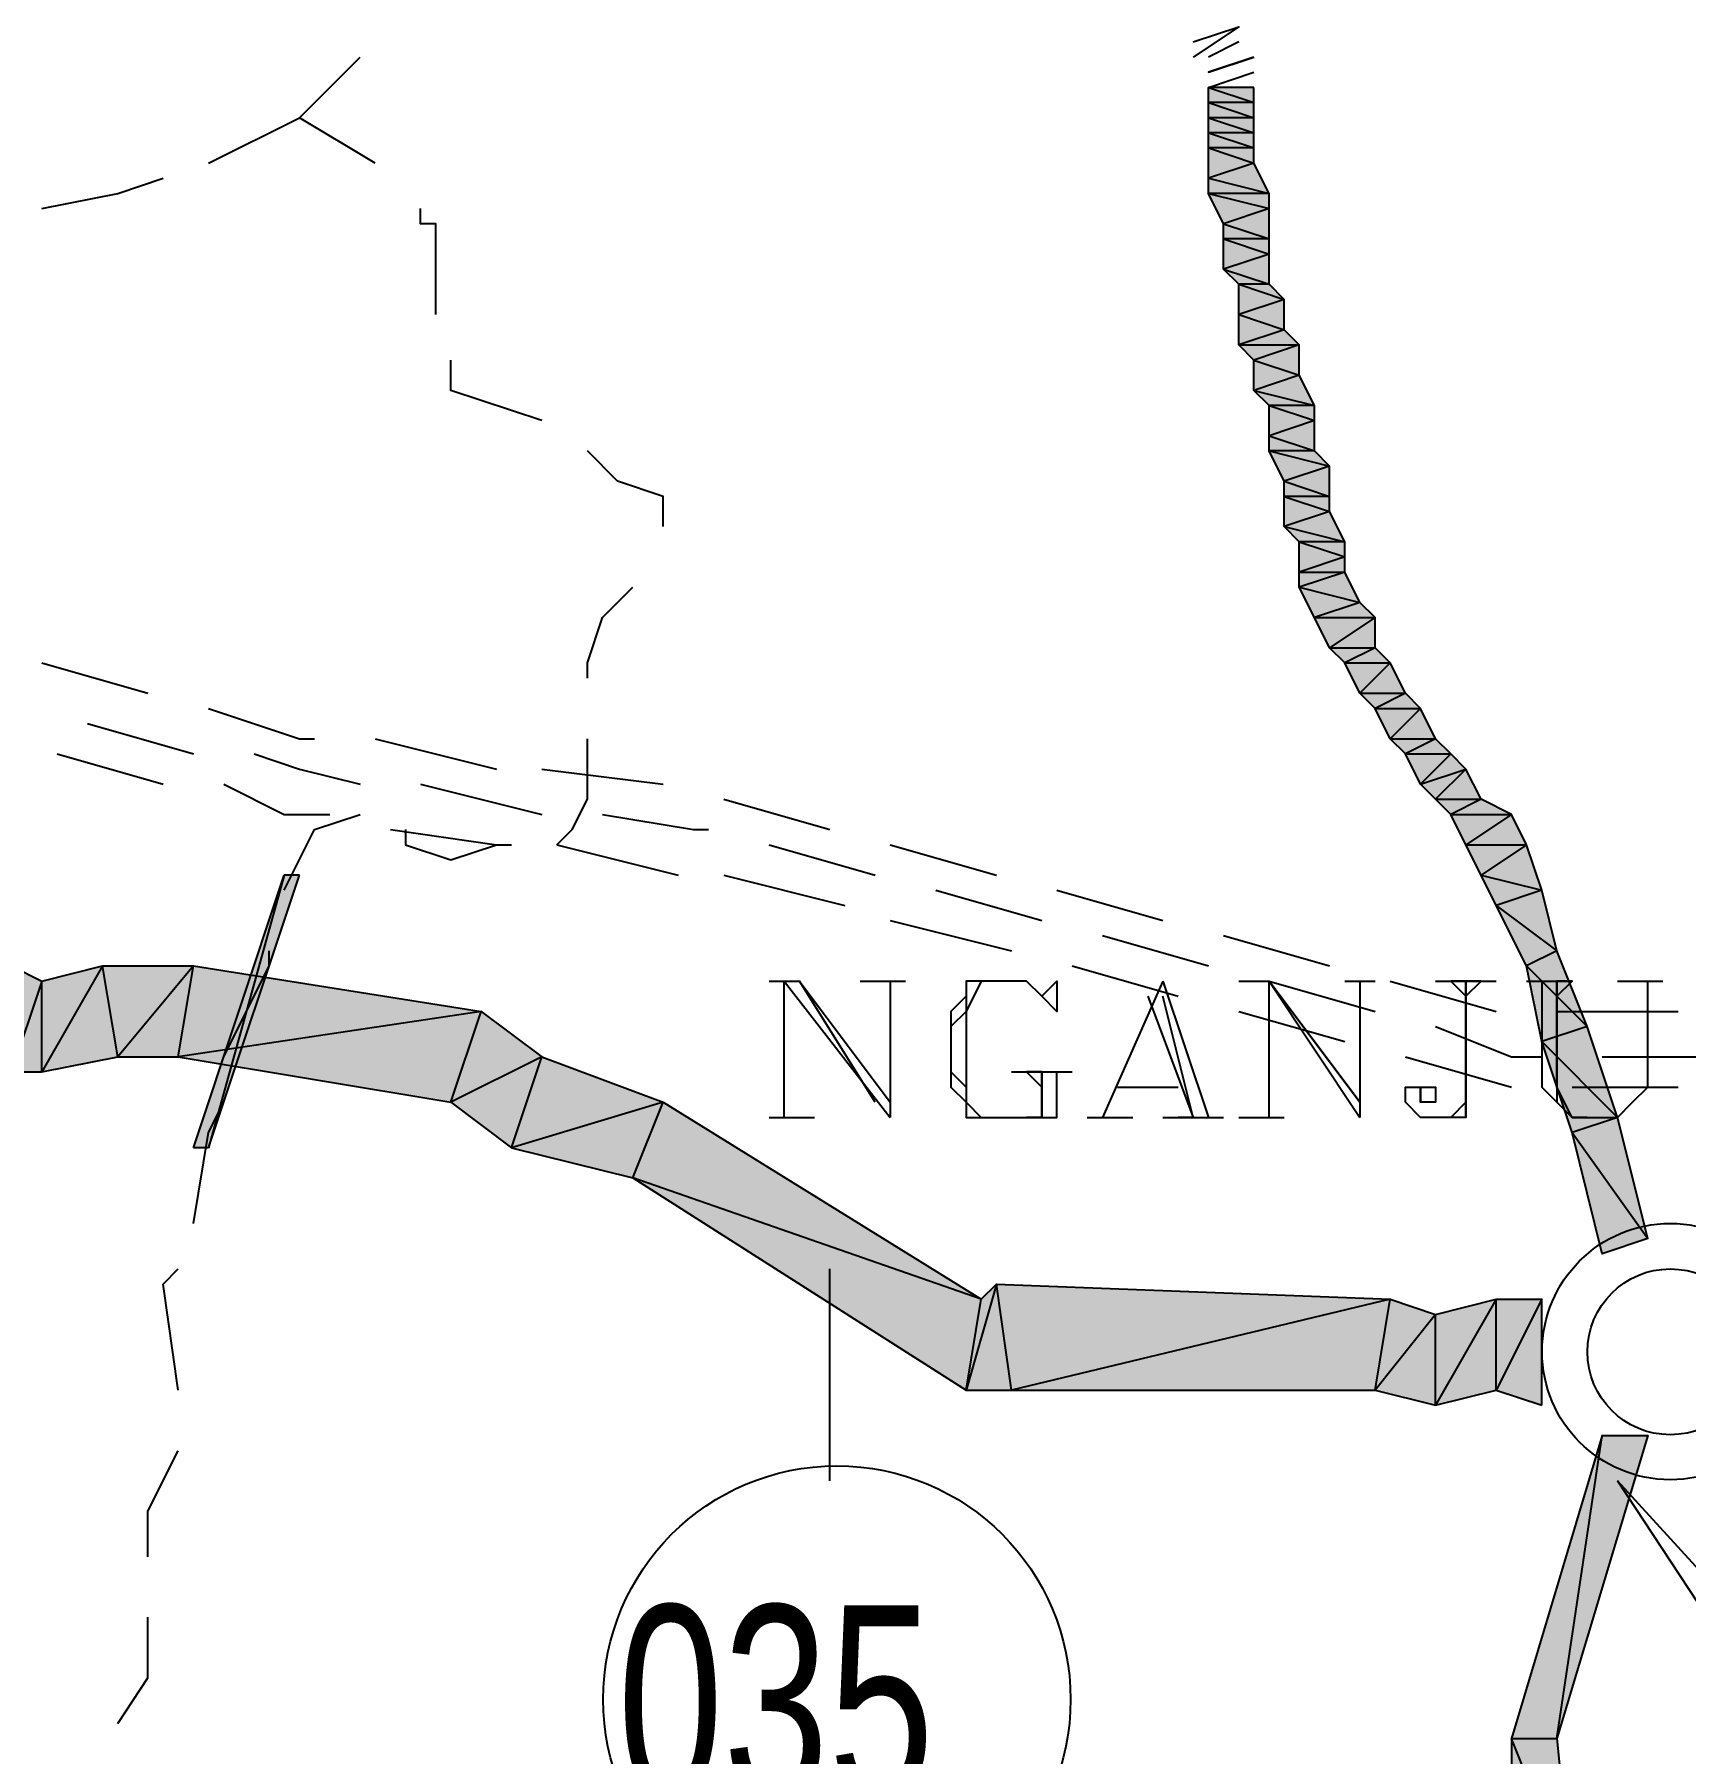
# Model space of a CAD drawing. Header units: millimetres. Extents: x 658 to 813, y 806 to 883.
# Drawn here: x 784.938 to 785.2694, y 863.9224 to 864.2675 of the extents above; entities that cross this region are included whole.
import ezdxf

# ---------------------------------------------------------------- set-up
doc = ezdxf.new("R2010")
doc.units = ezdxf.units.MM
doc.header["$LTSCALE"] = 0.1
doc.linetypes.add('atContinuous2', pattern=[0])
for name, color, linetype in [('BATKAB', 7, 'Continuous'), ('FRAME 11', 7, 'Continuous'), ('JL-ARTERI', 7, 'Continuous'), ('KLEKTOR2', 7, 'Continuous'), ('LINK NAS BARU', 7, 'Continuous'), ('RENC-JL-TOL', 7, 'Continuous'), ('SYMBOL', 7, 'Continuous'), ('TEXT', 8, 'Continuous'), ('zat_Mask_solid', 7, 'Continuous')]:
    doc.layers.add(name, color=color, linetype=linetype)
doc.styles.add('Style2', font='arial.ttf', dxfattribs={"height": 0.2})

msp = doc.modelspace()

# ---------------------------------------------------------------- hatches: boundary and pattern name
at = {"layer": 'JL-ARTERI'}
h = msp.add_hatch(color=7, dxfattribs=at)
h.paths.add_polyline_path([(784.93954, 864.05925), (784.93954, 864.07749), (784.93346, 864.05925)], flags=17)
h.paths.add_polyline_path([(784.93954, 864.07749), (784.93346, 864.05925), (784.93346, 864.08053)])
h = msp.add_hatch(color=7, dxfattribs=at)
h.paths.add_polyline_path([(784.95474, 864.06229), (784.9517, 864.08053), (784.93954, 864.05925)])
h.paths.add_polyline_path([(784.9517, 864.08053), (784.93954, 864.05925), (784.93954, 864.07749)], flags=17)
h = msp.add_hatch(color=7, dxfattribs=at)
h.paths.add_polyline_path([(784.9669, 864.06229), (784.96994, 864.08053), (784.95474, 864.06229)], flags=17)
h.paths.add_polyline_path([(784.96994, 864.08053), (784.95474, 864.06229), (784.9517, 864.08053)])
h = msp.add_hatch(color=7, dxfattribs=at)
h.paths.add_polyline_path([(785.13411, 863.9954), (785.13107, 864.01668), (785.12499, 863.9954)])
h.paths.add_polyline_path([(785.13107, 864.01668), (785.12499, 863.9954), (785.12803, 864.01364)], flags=17)
h = msp.add_hatch(color=7, dxfattribs=at)
h.paths.add_polyline_path([(785.20707, 863.9954), (785.21011, 864.01364), (785.13411, 863.9954)], flags=17)
h.paths.add_polyline_path([(785.21011, 864.01364), (785.13411, 863.9954), (785.13107, 864.01668)])
h = msp.add_hatch(color=7, dxfattribs=at)
h.paths.add_polyline_path([(785.23139, 863.9954), (785.23139, 864.01364), (785.21923, 863.99236)], flags=17)
h.paths.add_polyline_path([(785.23139, 864.01364), (785.21923, 863.99236), (785.21923, 864.0106)], flags=17)
h = msp.add_hatch(color=7, dxfattribs=at)
h.paths.add_polyline_path([(785.24051, 863.99236), (785.24051, 864.01364), (785.23139, 863.9954)])
h.paths.add_polyline_path([(785.24051, 864.01364), (785.23139, 863.9954), (785.23139, 864.01364)], flags=17)
at = {"layer": 'KLEKTOR2'}
h = msp.add_hatch(color=7, dxfattribs=at)
h.paths.add_polyline_path([(785.18275, 864.25685), (785.17363, 864.25685), (785.18275, 864.25381)], flags=17)
h.paths.add_polyline_path([(785.17363, 864.25685), (785.18275, 864.25381), (785.17363, 864.25381)], flags=17)
h = msp.add_hatch(color=7, dxfattribs=at)
h.paths.add_polyline_path([(785.18275, 864.25381), (785.17363, 864.25381), (785.18275, 864.25077)], flags=17)
h.paths.add_polyline_path([(785.17363, 864.25381), (785.18275, 864.25077), (785.17363, 864.25077)], flags=17)
h = msp.add_hatch(color=7, dxfattribs=at)
h.paths.add_polyline_path([(785.18275, 864.25077), (785.17363, 864.25077), (785.18275, 864.24773)], flags=17)
h.paths.add_polyline_path([(785.17363, 864.25077), (785.18275, 864.24773), (785.17363, 864.24773)], flags=17)
h = msp.add_hatch(color=7, dxfattribs=at)
h.paths.add_polyline_path([(785.18275, 864.24773), (785.17363, 864.24773), (785.18275, 864.24469)], flags=17)
h.paths.add_polyline_path([(785.17363, 864.24773), (785.18275, 864.24469), (785.17363, 864.24469)], flags=17)
h = msp.add_hatch(color=7, dxfattribs=at)
h.paths.add_polyline_path([(785.18275, 864.24469), (785.17363, 864.24469), (785.18275, 864.24165)], flags=17)
h.paths.add_polyline_path([(785.17363, 864.24469), (785.18275, 864.24165), (785.17363, 864.23861)])
h = msp.add_hatch(color=7, dxfattribs=at)
h.paths.add_polyline_path([(785.18275, 864.24165), (785.17363, 864.23861), (785.18579, 864.23557)])
h.paths.add_polyline_path([(785.17363, 864.23861), (785.18579, 864.23557), (785.17363, 864.23557)], flags=17)
h = msp.add_hatch(color=7, dxfattribs=at)
h.paths.add_polyline_path([(785.18579, 864.23557), (785.17363, 864.23557), (785.18579, 864.23253)], flags=17)
h.paths.add_polyline_path([(785.17363, 864.23557), (785.18579, 864.23253), (785.17667, 864.22949)])
h = msp.add_hatch(color=7, dxfattribs=at)
h.paths.add_polyline_path([(785.18579, 864.23253), (785.17667, 864.22949), (785.18579, 864.22645)])
h.paths.add_polyline_path([(785.17667, 864.22949), (785.18579, 864.22645), (785.17667, 864.22645)], flags=17)
h = msp.add_hatch(color=7, dxfattribs=at)
h.paths.add_polyline_path([(785.18579, 864.22645), (785.17667, 864.22645), (785.18579, 864.22341)], flags=17)
h.paths.add_polyline_path([(785.17667, 864.22645), (785.18579, 864.22341), (785.17667, 864.22037)])
h = msp.add_hatch(color=7, dxfattribs=at)
h.paths.add_polyline_path([(785.18579, 864.22341), (785.17667, 864.22037), (785.18579, 864.21733)])
h.paths.add_polyline_path([(785.17667, 864.22037), (785.18579, 864.21733), (785.17971, 864.21733)], flags=17)
h = msp.add_hatch(color=7, dxfattribs=at)
h.paths.add_polyline_path([(785.18579, 864.21733), (785.17971, 864.21733), (785.18883, 864.21429)], flags=17)
h.paths.add_polyline_path([(785.17971, 864.21733), (785.18883, 864.21429), (785.17971, 864.21125)])
h = msp.add_hatch(color=7, dxfattribs=at)
h.paths.add_polyline_path([(785.19187, 864.19909), (785.18275, 864.19605), (785.19491, 864.19301)])
h.paths.add_polyline_path([(785.18275, 864.19605), (785.19491, 864.19301), (785.18579, 864.19301)], flags=17)
h = msp.add_hatch(color=7, dxfattribs=at)
h.paths.add_polyline_path([(785.19491, 864.19301), (785.18579, 864.19301), (785.19491, 864.18997)], flags=17)
h.paths.add_polyline_path([(785.18579, 864.19301), (785.19491, 864.18997), (785.18579, 864.18693)])
h = msp.add_hatch(color=7, dxfattribs=at)
h.paths.add_polyline_path([(785.19491, 864.18997), (785.18579, 864.18693), (785.19491, 864.18389)])
h.paths.add_polyline_path([(785.18579, 864.18693), (785.19491, 864.18389), (785.18579, 864.18389)], flags=17)
h = msp.add_hatch(color=7, dxfattribs=at)
h.paths.add_polyline_path([(785.19491, 864.18389), (785.18579, 864.18389), (785.19795, 864.18085)], flags=17)
h.paths.add_polyline_path([(785.18579, 864.18389), (785.19795, 864.18085), (785.18883, 864.17781)])
h = msp.add_hatch(color=7, dxfattribs=at)
h.paths.add_polyline_path([(785.19795, 864.18085), (785.18883, 864.17781), (785.19795, 864.17477)])
h.paths.add_polyline_path([(785.18883, 864.17781), (785.19795, 864.17477), (785.18883, 864.17477)], flags=17)
h = msp.add_hatch(color=7, dxfattribs=at)
h.paths.add_polyline_path([(785.19795, 864.17477), (785.18883, 864.17477), (785.19795, 864.17173)], flags=17)
h.paths.add_polyline_path([(785.18883, 864.17477), (785.19795, 864.17173), (785.18883, 864.16869)])
h = msp.add_hatch(color=7, dxfattribs=at)
h.paths.add_polyline_path([(785.19795, 864.17173), (785.18883, 864.16869), (785.20099, 864.16565)])
h.paths.add_polyline_path([(785.18883, 864.16869), (785.20099, 864.16565), (785.19187, 864.16565)], flags=17)
h = msp.add_hatch(color=7, dxfattribs=at)
h.paths.add_polyline_path([(785.20099, 864.16565), (785.19187, 864.16565), (785.20099, 864.16261)], flags=17)
h.paths.add_polyline_path([(785.19187, 864.16565), (785.20099, 864.16261), (785.19187, 864.15957)])
h.paths.add_polyline_path([(785.20099, 864.16261), (785.19187, 864.15957), (785.20099, 864.15957)], flags=17)
h = msp.add_hatch(color=7, dxfattribs=at)
h.paths.add_polyline_path([(785.19187, 864.15957), (785.20099, 864.15957), (785.19187, 864.15653)], flags=16)
h.paths.add_polyline_path([(785.20099, 864.15957), (785.19187, 864.15653), (785.20403, 864.15349)])
h = msp.add_hatch(color=7, dxfattribs=at)
h.paths.add_polyline_path([(785.19491, 864.15045), (785.20707, 864.15045), (785.19795, 864.14437)])
h.paths.add_polyline_path([(785.20707, 864.15045), (785.19795, 864.14437), (785.20707, 864.14437)], flags=17)
h = msp.add_hatch(color=7, dxfattribs=at)
h.paths.add_polyline_path([(785.23443, 863.89508), (785.24659, 863.89508), (785.23443, 863.92548)], flags=16)
h.paths.add_polyline_path([(785.24659, 863.89508), (785.23443, 863.92548), (785.24355, 863.92548)])
at = {"layer": 'LINK NAS BARU'}
h = msp.add_hatch(color=7, dxfattribs=at)
h.paths.add_polyline_path([(784.99122, 864.09877), (784.98818, 864.09877), (784.97298, 864.04405)])
h.paths.add_polyline_path([(784.98818, 864.09877), (784.97298, 864.04405), (784.96994, 864.04405)])
at = {"layer": 'zat_Mask_solid'}
for points in [[(785.18883, 864.21429), (785.17971, 864.21125), (785.18883, 864.20821)], [(785.17971, 864.21125), (785.18883, 864.20821), (785.17971, 864.20517)], [(785.18883, 864.20821), (785.17971, 864.20517), (785.19187, 864.20517)], [(785.17971, 864.20517), (785.19187, 864.20517), (785.18275, 864.20213)], [(785.19187, 864.20517), (785.18275, 864.20213), (785.19187, 864.19909)], [(785.18275, 864.20213), (785.19187, 864.19909), (785.18275, 864.19605)], [(785.19187, 864.15653), (785.20403, 864.15349), (785.19491, 864.15045)], [(785.20403, 864.15349), (785.19491, 864.15045), (785.20707, 864.15045)], [(785.19795, 864.14437), (785.20707, 864.14437), (785.20099, 864.14133)], [(785.20707, 864.14437), (785.20099, 864.14133), (785.21011, 864.14133)], [(785.20099, 864.14133), (785.21011, 864.14133), (785.20403, 864.13525)], [(785.21011, 864.14133), (785.20403, 864.13525), (785.21315, 864.13525)], [(785.20403, 864.13525), (785.21315, 864.13525), (785.20707, 864.13221)], [(785.21315, 864.13525), (785.20707, 864.13221), (785.21619, 864.13221)], [(785.20707, 864.13221), (785.21619, 864.13221), (785.21011, 864.12613)], [(785.21619, 864.13221), (785.21011, 864.12613), (785.21923, 864.12613)], [(785.21011, 864.12613), (785.21923, 864.12613), (785.21315, 864.12309)], [(785.21923, 864.12613), (785.21315, 864.12309), (785.22227, 864.12309)], [(785.21315, 864.12309), (785.22227, 864.12309), (785.21619, 864.11701)], [(785.22227, 864.12309), (785.21619, 864.11701), (785.22531, 864.12005)], [(785.21619, 864.11701), (785.22531, 864.12005), (785.21923, 864.11397)], [(785.22531, 864.12005), (785.21923, 864.11397), (785.22835, 864.11397)], [(785.21923, 864.11397), (785.22835, 864.11397), (785.22227, 864.11093)], [(785.22835, 864.11397), (785.22227, 864.11093), (785.23443, 864.11093)], [(785.22227, 864.11093), (785.23443, 864.11093), (785.22531, 864.10485)], [(785.23443, 864.11093), (785.22531, 864.10485), (785.23747, 864.10485)], [(785.22531, 864.10485), (785.23747, 864.10485), (785.22835, 864.09877)], [(785.23747, 864.10485), (785.22835, 864.09877), (785.24051, 864.09573)], [(785.22835, 864.09877), (785.24051, 864.09573), (785.23139, 864.09269)], [(785.24051, 864.09573), (785.23139, 864.09269), (785.24355, 864.08357)], [(785.23139, 864.09269), (785.24355, 864.08357), (785.23747, 864.08053)], [(785.24355, 864.08357), (785.23747, 864.08053), (785.24963, 864.06837)], [(785.0277, 864.07141), (784.9669, 864.06229), (784.96994, 864.08053)], [(785.23747, 864.08053), (785.24963, 864.06837), (785.24051, 864.06533)], [(785.02162, 864.05317), (785.0277, 864.07141), (784.9669, 864.06229)], [(785.03986, 864.06229), (785.02162, 864.05317), (785.0277, 864.07141)], [(785.24963, 864.06837), (785.24051, 864.06533), (785.25571, 864.05013)], [(785.24051, 864.06533), (785.25571, 864.05013), (785.24659, 864.04709)], [(785.03378, 864.04405), (785.03986, 864.06229), (785.02162, 864.05317)], [(785.06419, 864.05317), (785.03378, 864.04405), (785.03986, 864.06229)], [(785.05811, 864.03797), (785.06419, 864.05317), (785.03378, 864.04405)], [(785.12803, 864.01364), (785.05811, 864.03797), (785.06419, 864.05317)], [(785.25571, 864.05013), (785.24659, 864.04709), (785.26179, 864.0258)], [(785.24659, 864.04709), (785.26179, 864.0258), (785.25267, 864.02276)], [(785.12499, 863.9954), (785.12803, 864.01364), (785.05811, 864.03797)], [(785.21923, 864.0106), (785.20707, 863.9954), (785.21011, 864.01364)], [(785.21923, 863.99236), (785.21923, 864.0106), (785.20707, 863.9954)], [(785.23443, 863.92548), (785.24355, 863.92548), (785.25267, 863.98628)], [(785.24355, 863.92548), (785.25267, 863.98628), (785.26179, 863.98628)]]:
    msp.add_hatch(color=7, dxfattribs=at).paths.add_polyline_path(points)

# ---------------------------------------------------------------- linework, layer by layer
at = {"layer": 'BATKAB', "color": 7}
for points in [[(784.99122, 864.25077), (785.00338, 864.26293)], [(784.97298, 864.24165), (784.99122, 864.25077)], [(785.00642, 864.24165), (784.99122, 864.25077)], [(784.93954, 864.23253), (784.95474, 864.23557), (784.96386, 864.23861)], [(785.01858, 864.21125), (785.01858, 864.21429), (785.01858, 864.22645), (785.01858, 864.22949), (785.01554, 864.22949), (785.01554, 864.23253)], [(785.03986, 864.18997), (785.02162, 864.19605), (785.02162, 864.20213)], [(785.06419, 864.16869), (785.06419, 864.17477), (785.05507, 864.17781), (785.04899, 864.18389)], [(785.04899, 864.13829), (785.04899, 864.14133), (785.05203, 864.15045), (785.05811, 864.15653)], [(785.0429, 864.10485), (785.04595, 864.10789), (785.04899, 864.11397), (785.04899, 864.12613)], [(784.98818, 864.09573), (784.99426, 864.10789), (785.00338, 864.11093)], [(785.0125, 864.10789), (785.0125, 864.10485), (785.02162, 864.10181), (785.03074, 864.10485), (785.03378, 864.10485)], [(784.97602, 864.06229), (784.98514, 864.08053), (784.98514, 864.08357)], [(784.96994, 864.02884), (784.97298, 864.04709), (784.97602, 864.05317)], [(784.9669, 863.9954), (784.96386, 864.01668), (784.9669, 864.01972)], [(784.96082, 863.96196), (784.96082, 863.97108), (784.9669, 863.98324)], [(784.95474, 863.92852), (784.96082, 863.93764), (784.96082, 863.9498)]]:
    msp.add_lwpolyline(points, dxfattribs=at)
at = {"layer": 'FRAME 11', "color": 7}
msp.add_lwpolyline([(785.25571, 863.97716), (788.65449, 858.80907), (788.02216, 857.93658), (790.25356, 858.55371), (789.90395, 860.69087), (789.28682, 859.56605), (785.25571, 863.97716)], dxfattribs=at)
at = {"layer": 'JL-ARTERI', "color": 7}
for points in [[(784.93954, 864.07749), (784.93346, 864.05925), (784.93346, 864.08053), (784.93954, 864.07749)], [(784.95474, 864.06229), (784.9517, 864.08053), (784.93954, 864.05925), (784.95474, 864.06229)], [(784.9517, 864.08053), (784.93954, 864.05925), (784.93954, 864.07749), (784.9517, 864.08053)], [(784.96994, 864.08053), (784.95474, 864.06229), (784.9517, 864.08053), (784.96994, 864.08053)], [(784.9669, 864.06229), (784.96994, 864.08053), (784.95474, 864.06229), (784.9669, 864.06229)], [(785.0277, 864.07141), (784.9669, 864.06229), (784.96994, 864.08053), (785.0277, 864.07141)], [(784.93954, 864.05925), (784.93954, 864.07749), (784.93346, 864.05925), (784.93954, 864.05925)], [(785.02162, 864.05317), (785.0277, 864.07141), (784.9669, 864.06229), (785.02162, 864.05317)], [(785.03986, 864.06229), (785.02162, 864.05317), (785.0277, 864.07141), (785.03986, 864.06229)], [(785.03378, 864.04405), (785.03986, 864.06229), (785.02162, 864.05317), (785.03378, 864.04405)], [(785.06419, 864.05317), (785.03378, 864.04405), (785.03986, 864.06229), (785.06419, 864.05317)], [(785.05811, 864.03797), (785.06419, 864.05317), (785.03378, 864.04405), (785.05811, 864.03797)], [(785.12803, 864.01364), (785.05811, 864.03797), (785.06419, 864.05317), (785.12803, 864.01364)], [(785.12499, 863.9954), (785.12803, 864.01364), (785.05811, 864.03797), (785.12499, 863.9954)], [(785.13411, 863.9954), (785.13107, 864.01668), (785.12499, 863.9954), (785.13411, 863.9954)], [(785.13107, 864.01668), (785.12499, 863.9954), (785.12803, 864.01364), (785.13107, 864.01668)], [(785.21011, 864.01364), (785.13411, 863.9954), (785.13107, 864.01668), (785.21011, 864.01364)], [(785.20707, 863.9954), (785.21011, 864.01364), (785.13411, 863.9954), (785.20707, 863.9954)], [(785.21923, 864.0106), (785.20707, 863.9954), (785.21011, 864.01364), (785.21923, 864.0106)], [(785.23139, 863.9954), (785.23139, 864.01364), (785.21923, 863.99236), (785.23139, 863.9954)], [(785.23139, 864.01364), (785.21923, 863.99236), (785.21923, 864.0106), (785.23139, 864.01364)], [(785.24051, 863.99236), (785.24051, 864.01364), (785.23139, 863.9954), (785.24051, 863.99236)], [(785.24051, 864.01364), (785.23139, 863.9954), (785.23139, 864.01364), (785.24051, 864.01364)], [(785.21923, 863.99236), (785.21923, 864.0106), (785.20707, 863.9954), (785.21923, 863.99236)]]:
    msp.add_lwpolyline(points, dxfattribs=at)
at = {"layer": 'KLEKTOR2', "color": 7}
for points in [[(785.17059, 864.26597), (785.17971, 864.26901), (785.17059, 864.26293)], [(785.17971, 864.26597), (785.17363, 864.26293)], [(785.18275, 864.26293), (785.17363, 864.25989), (785.18275, 864.26293)], [(785.17363, 864.25685), (785.18275, 864.25989)], [(785.18275, 864.25685), (785.17363, 864.25685), (785.18275, 864.25381), (785.18275, 864.25685)], [(785.17363, 864.25685), (785.18275, 864.25381), (785.17363, 864.25381), (785.17363, 864.25685)], [(785.18275, 864.25381), (785.17363, 864.25381), (785.18275, 864.25077), (785.18275, 864.25381)], [(785.17363, 864.25381), (785.18275, 864.25077), (785.17363, 864.25077), (785.17363, 864.25381)], [(785.18275, 864.25077), (785.17363, 864.25077), (785.18275, 864.24773), (785.18275, 864.25077)], [(785.17363, 864.25077), (785.18275, 864.24773), (785.17363, 864.24773), (785.17363, 864.25077)], [(785.18275, 864.24773), (785.17363, 864.24773), (785.18275, 864.24469), (785.18275, 864.24773)], [(785.17363, 864.24773), (785.18275, 864.24469), (785.17363, 864.24469), (785.17363, 864.24773)], [(785.18275, 864.24469), (785.17363, 864.24469), (785.18275, 864.24165), (785.18275, 864.24469)], [(785.17363, 864.24469), (785.18275, 864.24165), (785.17363, 864.23861), (785.17363, 864.24469)], [(785.18275, 864.24165), (785.17363, 864.23861), (785.18579, 864.23557), (785.18275, 864.24165)], [(785.17363, 864.23861), (785.18579, 864.23557), (785.17363, 864.23557), (785.17363, 864.23861)], [(785.18579, 864.23557), (785.17363, 864.23557), (785.18579, 864.23253), (785.18579, 864.23557)], [(785.17363, 864.23557), (785.18579, 864.23253), (785.17667, 864.22949), (785.17363, 864.23557)], [(785.18579, 864.23253), (785.17667, 864.22949), (785.18579, 864.22645), (785.18579, 864.23253)], [(785.17667, 864.22949), (785.18579, 864.22645), (785.17667, 864.22645), (785.17667, 864.22949)], [(785.18579, 864.22645), (785.17667, 864.22645), (785.18579, 864.22341), (785.18579, 864.22645)], [(785.17667, 864.22645), (785.18579, 864.22341), (785.17667, 864.22037), (785.17667, 864.22645)], [(785.18579, 864.22341), (785.17667, 864.22037), (785.18579, 864.21733), (785.18579, 864.22341)], [(785.17667, 864.22037), (785.18579, 864.21733), (785.17971, 864.21733), (785.17667, 864.22037)], [(785.18579, 864.21733), (785.17971, 864.21733), (785.18883, 864.21429), (785.18579, 864.21733)], [(785.17971, 864.21733), (785.18883, 864.21429), (785.17971, 864.21125), (785.17971, 864.21733)], [(785.18883, 864.21429), (785.17971, 864.21125), (785.18883, 864.20821), (785.18883, 864.21429)], [(785.17971, 864.21125), (785.18883, 864.20821), (785.17971, 864.20517), (785.17971, 864.21125)], [(785.18883, 864.20821), (785.17971, 864.20517), (785.19187, 864.20517), (785.18883, 864.20821)], [(785.17971, 864.20517), (785.19187, 864.20517), (785.18275, 864.20213), (785.17971, 864.20517)], [(785.19187, 864.20517), (785.18275, 864.20213), (785.19187, 864.19909), (785.19187, 864.20517)], [(785.18275, 864.20213), (785.19187, 864.19909), (785.18275, 864.19605), (785.18275, 864.20213)], [(785.19187, 864.19909), (785.18275, 864.19605), (785.19491, 864.19301), (785.19187, 864.19909)], [(785.18275, 864.19605), (785.19491, 864.19301), (785.18579, 864.19301), (785.18275, 864.19605)], [(785.19491, 864.19301), (785.18579, 864.19301), (785.19491, 864.18997), (785.19491, 864.19301)], [(785.18579, 864.19301), (785.19491, 864.18997), (785.18579, 864.18693), (785.18579, 864.19301)], [(785.19491, 864.18997), (785.18579, 864.18693), (785.19491, 864.18389), (785.19491, 864.18997)], [(785.18579, 864.18693), (785.19491, 864.18389), (785.18579, 864.18389), (785.18579, 864.18693)], [(785.19491, 864.18389), (785.18579, 864.18389), (785.19795, 864.18085), (785.19491, 864.18389)], [(785.18579, 864.18389), (785.19795, 864.18085), (785.18883, 864.17781), (785.18579, 864.18389)], [(785.19795, 864.18085), (785.18883, 864.17781), (785.19795, 864.17477), (785.19795, 864.18085)], [(785.18883, 864.17781), (785.19795, 864.17477), (785.18883, 864.17477), (785.18883, 864.17781)], [(785.19795, 864.17477), (785.18883, 864.17477), (785.19795, 864.17173), (785.19795, 864.17477)], [(785.18883, 864.17477), (785.19795, 864.17173), (785.18883, 864.16869), (785.18883, 864.17477)], [(785.19795, 864.17173), (785.18883, 864.16869), (785.20099, 864.16565), (785.19795, 864.17173)], [(785.18883, 864.16869), (785.20099, 864.16565), (785.19187, 864.16565), (785.18883, 864.16869)], [(785.20099, 864.16565), (785.19187, 864.16565), (785.20099, 864.16261), (785.20099, 864.16565)], [(785.19187, 864.16565), (785.20099, 864.16261), (785.19187, 864.15957), (785.19187, 864.16565)], [(785.20099, 864.16261), (785.19187, 864.15957), (785.20099, 864.15957), (785.20099, 864.16261)], [(785.19187, 864.15957), (785.20099, 864.15957), (785.19187, 864.15653), (785.19187, 864.15957)], [(785.20099, 864.15957), (785.19187, 864.15653), (785.20403, 864.15349), (785.20099, 864.15957)], [(785.19187, 864.15653), (785.20403, 864.15349), (785.19491, 864.15045), (785.19187, 864.15653)], [(785.20403, 864.15349), (785.19491, 864.15045), (785.20707, 864.15045), (785.20403, 864.15349)], [(785.19491, 864.15045), (785.20707, 864.15045), (785.19795, 864.14437), (785.19491, 864.15045)], [(785.20707, 864.15045), (785.19795, 864.14437), (785.20707, 864.14437), (785.20707, 864.15045)], [(785.19795, 864.14437), (785.20707, 864.14437), (785.20099, 864.14133), (785.19795, 864.14437)], [(785.20707, 864.14437), (785.20099, 864.14133), (785.21011, 864.14133), (785.20707, 864.14437)], [(785.20099, 864.14133), (785.21011, 864.14133), (785.20403, 864.13525), (785.20099, 864.14133)], [(785.21011, 864.14133), (785.20403, 864.13525), (785.21315, 864.13525), (785.21011, 864.14133)], [(785.20403, 864.13525), (785.21315, 864.13525), (785.20707, 864.13221), (785.20403, 864.13525)], [(785.21315, 864.13525), (785.20707, 864.13221), (785.21619, 864.13221), (785.21315, 864.13525)], [(785.20707, 864.13221), (785.21619, 864.13221), (785.21011, 864.12613), (785.20707, 864.13221)], [(785.21619, 864.13221), (785.21011, 864.12613), (785.21923, 864.12613), (785.21619, 864.13221)], [(785.21011, 864.12613), (785.21923, 864.12613), (785.21315, 864.12309), (785.21011, 864.12613)], [(785.21923, 864.12613), (785.21315, 864.12309), (785.22227, 864.12309), (785.21923, 864.12613)], [(785.21315, 864.12309), (785.22227, 864.12309), (785.21619, 864.11701), (785.21315, 864.12309)], [(785.22227, 864.12309), (785.21619, 864.11701), (785.22531, 864.12005), (785.22227, 864.12309)], [(785.21619, 864.11701), (785.22531, 864.12005), (785.21923, 864.11397), (785.21619, 864.11701)], [(785.22531, 864.12005), (785.21923, 864.11397), (785.22835, 864.11397), (785.22531, 864.12005)], [(785.21923, 864.11397), (785.22835, 864.11397), (785.22227, 864.11093), (785.21923, 864.11397)], [(785.22835, 864.11397), (785.22227, 864.11093), (785.23443, 864.11093), (785.22835, 864.11397)], [(785.22227, 864.11093), (785.23443, 864.11093), (785.22531, 864.10485), (785.22227, 864.11093)], [(785.23443, 864.11093), (785.22531, 864.10485), (785.23747, 864.10485), (785.23443, 864.11093)], [(785.22531, 864.10485), (785.23747, 864.10485), (785.22835, 864.09877), (785.22531, 864.10485)], [(785.23747, 864.10485), (785.22835, 864.09877), (785.24051, 864.09573), (785.23747, 864.10485)], [(785.22835, 864.09877), (785.24051, 864.09573), (785.23139, 864.09269), (785.22835, 864.09877)], [(785.24051, 864.09573), (785.23139, 864.09269), (785.24355, 864.08357), (785.24051, 864.09573)], [(785.23139, 864.09269), (785.24355, 864.08357), (785.23747, 864.08053), (785.23139, 864.09269)], [(785.24355, 864.08357), (785.23747, 864.08053), (785.24963, 864.06837), (785.24355, 864.08357)], [(785.23747, 864.08053), (785.24963, 864.06837), (785.24051, 864.06533), (785.23747, 864.08053)], [(785.24963, 864.06837), (785.24051, 864.06533), (785.25571, 864.05013), (785.24963, 864.06837)], [(785.24051, 864.06533), (785.25571, 864.05013), (785.24659, 864.04709), (785.24051, 864.06533)], [(785.25571, 864.05013), (785.24659, 864.04709), (785.26179, 864.0258), (785.25571, 864.05013)], [(785.24659, 864.04709), (785.26179, 864.0258), (785.25267, 864.02276), (785.24659, 864.04709)], [(785.23443, 863.92548), (785.24355, 863.92548), (785.25267, 863.98628), (785.23443, 863.92548)], [(785.24355, 863.92548), (785.25267, 863.98628), (785.26179, 863.98628), (785.24355, 863.92548)], [(785.23443, 863.89508), (785.24659, 863.89508), (785.23443, 863.92548), (785.23443, 863.89508)], [(785.24659, 863.89508), (785.23443, 863.92548), (785.24355, 863.92548), (785.24659, 863.89508)]]:
    msp.add_lwpolyline(points, dxfattribs=at)
at = {"layer": 'LINK NAS BARU', "color": 7, "linetype": 'atContinuous2'}
for p, q in [((784.96994, 864.04405), (784.98818, 864.09877)), ((784.98818, 864.09877), (784.97298, 864.04405)), ((784.97298, 864.04405), (784.99122, 864.09877)), ((784.98818, 864.09877), (784.97298, 864.04405)), ((784.99122, 864.09877), (784.98818, 864.09877)), ((784.97298, 864.04405), (784.96994, 864.04405))]:
    msp.add_line(p, q, dxfattribs=at)
at = {"layer": 'LINK NAS BARU', "color": 7}
msp.add_lwpolyline([(785.09763, 863.97716), (785.09763, 864.01972)], dxfattribs=at)
at = {"layer": 'LINK NAS BARU', "color": 7, "linetype": 'atContinuous2'}
msp.add_circle((785.09907, 863.9333), 0.0469, dxfattribs=at)
at = {"layer": 'RENC-JL-TOL', "color": 7}
for points in [[(784.93954, 864.14133), (784.96082, 864.13525)], [(784.97298, 864.13221), (784.99122, 864.12613), (784.99426, 864.12613)], [(784.94866, 864.12917), (784.96994, 864.12309)], [(784.94258, 864.12309), (784.96386, 864.11701)], [(784.9821, 864.12309), (784.99122, 864.12005), (785.00338, 864.11701)], [(785.00642, 864.12613), (785.03074, 864.12005)], [(785.03986, 864.12005), (785.06419, 864.11701)], [(784.97602, 864.11701), (784.98818, 864.11093), (784.9973, 864.11093)], [(785.01554, 864.11701), (785.03986, 864.11093)], [(785.07635, 864.11397), (785.09763, 864.10789)], [(785.05203, 864.11093), (785.07027, 864.10789), (785.07331, 864.10789)], [(785.00946, 864.10789), (785.03074, 864.10485)], [(785.0429, 864.10485), (785.06723, 864.09877)], [(785.08547, 864.10485), (785.10675, 864.09877)], [(785.10979, 864.10485), (785.13107, 864.09877)], [(785.07635, 864.09877), (785.10067, 864.09269)], [(785.11891, 864.09573), (785.14019, 864.08965)], [(785.14323, 864.09573), (785.16451, 864.08965)], [(785.10979, 864.08965), (785.13411, 864.08357)], [(785.15235, 864.08661), (785.17363, 864.08053)], [(785.17667, 864.08661), (785.19795, 864.08053)], [(785.14627, 864.08053), (785.16755, 864.07445)], [(785.18579, 864.07749), (785.20707, 864.07141)], [(785.21011, 864.07749), (785.23139, 864.07141)], [(785.17971, 864.07141), (785.20099, 864.06533)], [(785.24355, 864.07141), (785.26787, 864.07141)], [(785.21923, 864.06837), (785.23443, 864.06229), (785.24051, 864.06229)], [(785.21315, 864.06229), (785.23443, 864.05621)], [(785.25267, 864.06229), (785.27699, 864.06229)], [(785.24659, 864.05621), (785.26787, 864.05621)]]:
    msp.add_lwpolyline(points, dxfattribs=at)
at = {"layer": 'SYMBOL', "color": 7, "linetype": 'atContinuous2'}
for centre, radius in [((785.26631, 864.00313), 0.02572), ((785.26632, 864.00308), 0.01664)]:
    msp.add_circle(centre, radius, dxfattribs=at)
at = {"layer": 'TEXT', "color": 7}
for points in [[(785.08547, 864.07749), (785.09155, 864.07749)], [(785.08547, 864.07749), (785.08851, 864.07749)], [(785.08851, 864.05013), (785.08851, 864.07749), (785.10979, 864.05013)], [(785.10675, 864.05317), (785.09155, 864.07749), (785.10979, 864.05317)], [(785.10371, 864.07749), (785.11283, 864.07749)], [(785.10675, 864.07749), (785.10979, 864.07749), (785.11283, 864.07749)], [(785.10979, 864.07749), (785.10979, 864.05013)], [(785.14019, 864.07445), (785.14323, 864.07749), (785.14323, 864.07141), (785.14019, 864.07445), (785.13715, 864.07749), (785.13411, 864.07749), (785.13107, 864.07749), (785.12499, 864.07749), (785.12499, 864.07445), (785.12195, 864.07141), (785.12195, 864.06837), (785.12195, 864.05925), (785.12195, 864.05621), (785.12499, 864.05317), (785.12499, 864.05013), (785.13107, 864.05013), (785.13411, 864.05013), (785.13715, 864.05013), (785.14019, 864.05013), (785.14323, 864.05013), (785.14323, 864.05925)], [(785.13107, 864.07749), (785.12803, 864.07749), (785.12499, 864.07141), (785.12499, 864.06837), (785.12499, 864.05925), (785.12499, 864.05317), (785.12803, 864.05013), (785.13107, 864.05013)], [(785.16451, 864.07749), (785.15235, 864.05013)], [(785.16451, 864.07749), (785.17363, 864.05013)], [(785.17971, 864.07749), (785.18579, 864.07749)], [(785.18275, 864.07749), (785.18579, 864.07749)], [(785.18579, 864.05013), (785.18579, 864.07749), (785.20403, 864.05013)], [(785.18579, 864.07749), (785.20403, 864.05317), (785.18579, 864.07749)], [(785.20099, 864.07749), (785.20707, 864.07749)], [(785.20099, 864.07749), (785.20403, 864.07749), (785.20707, 864.07749)], [(785.20403, 864.07749), (785.20403, 864.05013)], [(785.22531, 864.07749), (785.22531, 864.05317), (785.22531, 864.05013), (785.22227, 864.05013), (785.21923, 864.05013), (785.21619, 864.05013), (785.21315, 864.05317), (785.21315, 864.05621), (785.21619, 864.05621), (785.21923, 864.05621), (785.21923, 864.05317), (785.21619, 864.05317), (785.21619, 864.05621), (785.21619, 864.05317)], [(785.21923, 864.07749), (785.23139, 864.07749)], [(785.22531, 864.05013), (785.22531, 864.05317), (785.22531, 864.07749), (785.22531, 864.05317), (785.22227, 864.05013)], [(785.22531, 864.07749), (785.22227, 864.07749), (785.22531, 864.07445), (785.22835, 864.07749), (785.22531, 864.07749)], [(785.23747, 864.07749), (785.24659, 864.07749)], [(785.23747, 864.07749), (785.24051, 864.07749), (785.24051, 864.07445)], [(785.24051, 864.07749), (785.24051, 864.05621), (785.24355, 864.05317), (785.24659, 864.05013), (785.24963, 864.05013), (785.25267, 864.05013), (785.25571, 864.05013), (785.25875, 864.05317), (785.26179, 864.05621), (785.26179, 864.07749)], [(785.24963, 864.05013), (785.24659, 864.05013), (785.24355, 864.05621), (785.24355, 864.07749), (785.24355, 864.05621), (785.24355, 864.05317)], [(785.24355, 864.07445), (785.24659, 864.07749), (785.24355, 864.07749)], [(785.25571, 864.07749), (785.26483, 864.07749)], [(785.25875, 864.07749), (785.26179, 864.07749), (785.26483, 864.07749)], [(785.12499, 864.07445), (785.12499, 864.07141), (785.12195, 864.06837), (785.12195, 864.05925), (785.12499, 864.05621), (785.12499, 864.05317)], [(785.16147, 864.07445), (785.17059, 864.05013), (785.16451, 864.07445)], [(785.13411, 864.05925), (785.14627, 864.05925)], [(785.14019, 864.05925), (785.13715, 864.05925), (785.14019, 864.05621)], [(785.14019, 864.05925), (785.14019, 864.05013), (785.14019, 864.05925)], [(785.14323, 864.05621), (785.14323, 864.05925), (785.14627, 864.05925)], [(785.15539, 864.05621), (785.16755, 864.05621)], [(785.08547, 864.05013), (785.09459, 864.05013)], [(785.08547, 864.05013), (785.08851, 864.05013), (785.09155, 864.05013)], [(785.14019, 864.05013), (785.13715, 864.05013)], [(785.14931, 864.05013), (785.15843, 864.05013)], [(785.15235, 864.05013), (785.15539, 864.05013)], [(785.16451, 864.05013), (785.17667, 864.05013)], [(785.17059, 864.05013), (785.16755, 864.05013), (785.17059, 864.05013), (785.17363, 864.05013)], [(785.17971, 864.05013), (785.18883, 864.05013)], [(785.18275, 864.05013), (785.18579, 864.05013)]]:
    msp.add_lwpolyline(points, dxfattribs=at)

# ---------------------------------------------------------------- texts
at = {"layer": 'LINK NAS BARU', "color": 7, "style": 'Style2', "width": 0.7}
msp.add_text('035', height=0.038913, rotation=0.0006, dxfattribs=at).set_placement((785.05507, 863.91332))

doc.saveas('drawing.dxf')
